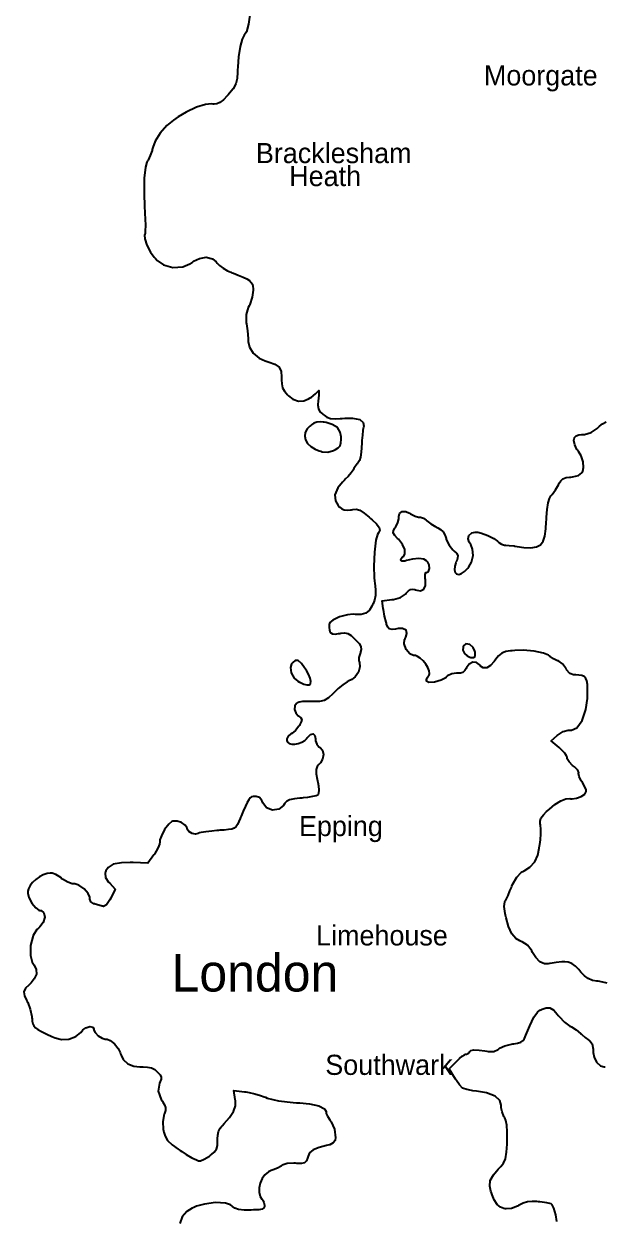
# Model space of a CAD drawing. Extents: x 0 to 24000, y 0 to 24000.
# Drawn here: x 17665 to 18734, y 2202 to 4404 of the extents above; entities that cross this region are included whole.
import ezdxf

# ---------------------------------------------------------------- set-up
doc = ezdxf.new("R2010")
doc.units = 0
doc.layers.add('01B-LandmassTidal', color=7, linetype='Continuous')
doc.layers.add('xx-NamesPlacesXXX', color=7, linetype='Continuous')

msp = doc.modelspace()

# ---------------------------------------------------------------- linework, layer by layer
at = {"layer": '01B-LandmassTidal'}
for points in [[(18082, 4428.7), (18078.5, 4403.6), (18074.7, 4389.7), (18072.2, 4386), (18070.5, 4383.7), (18066.8, 4376), (18062.9, 4362.4), (18060.3, 4343.8), (18058.8, 4325.2), (18058.4, 4319), (18058.3, 4315.2), (18057.5, 4303.9), (18055.3, 4293.7), (18050.2, 4284.8), (18043.5, 4276.6), (18041.2, 4273.9), (18039.1, 4271.6), (18032.5, 4264.8), (18025.9, 4259.4), (18020, 4256.9), (18015.3, 4256.5), (18013.7, 4256.7), (18010.3, 4257.1), (17999.7, 4255.9), (17982.8, 4250.9), (17964.1, 4242), (17949.4, 4233.2), (17944.8, 4230), (17940.5, 4227.1), (17928.5, 4217.1), (17916, 4203.2), (17907, 4188.5), (17902.5, 4177.1), (17901.6, 4173.1), (17901.2, 4171.6), (17897.9, 4162.3), (17893.8, 4153.7), (17893, 4152.4), (17891.3, 4149.8), (17888.9, 4140.5), (17886.8, 4120.6), (17886.4, 4093.2), (17887.4, 4067.3), (17887.9, 4058.7), (17888.1, 4055.4), (17888.6, 4045.5), (17888.8, 4033.4), (17888.6, 4023.6), (17888.2, 4018.8), (17887.9, 4017.5), (17887.4, 4015.4), (17888.1, 4008.6), (17891.8, 3997), (17898.5, 3984.4), (17905, 3975.2), (17907.5, 3972.4), (17910.4, 3969), (17921.9, 3961.1), (17939.4, 3956), (17957.7, 3957.3), (17970.9, 3962.6), (17974.6, 3965.4), (17977.6, 3967.6), (17988.2, 3972.8), (18000.9, 3975.1), (18012, 3972.2), (18019.2, 3966.6), (18020.8, 3964.2), (18021.8, 3962.9), (18025.4, 3959.5), (18032, 3954.6), (18039.8, 3950.1), (18045.8, 3947.3), (18047.9, 3946.5), (18050.8, 3945.5), (18059.6, 3942.1), (18068.7, 3938.3), (18075.6, 3935), (18080.4, 3931.9), (18083.6, 3928.8), (18085.6, 3925.3), (18086.6, 3921.3), (18087, 3917.6), (18087.1, 3916.4), (18087.1, 3914.5), (18085.2, 3901.8), (18080.8, 3888.1), (18079.6, 3885.8), (18078.1, 3882.7), (18074.1, 3869.5), (18074.1, 3857.2), (18074.5, 3854.4), (18075, 3852.5), (18076.9, 3839.4), (18077.9, 3825.7), (18078, 3823.5), (18078.1, 3820), (18080.6, 3809.6), (18087.3, 3798.3), (18098, 3789.5), (18109.1, 3784.3), (18112.9, 3783.1), (18116.5, 3782.1), (18126.8, 3778.3), (18134.7, 3772.8), (18138.3, 3764.6), (18139.2, 3754.9), (18139.2, 3751.7), (18139.2, 3749.3), (18139.6, 3742.1), (18141.2, 3734.7), (18144.5, 3728.6), (18148.3, 3724.1), (18149.8, 3722.7), (18152.1, 3720.3), (18160.2, 3714), (18170.2, 3710.1), (18180.4, 3710.9), (18189.1, 3714.4), (18191.7, 3716.1), (18193.6, 3717.2), (18201.9, 3723.4), (18206.8, 3728.7), (18207, 3729.4), (18207.1, 3729.5), (18207.7, 3729.7), (18207.9, 3726.9), (18207.7, 3721.5), (18207.2, 3715.9), (18207, 3714.1), (18206.7, 3711.3), (18206.2, 3703), (18207, 3696), (18210, 3690.8), (18214.5, 3686.7), (18216, 3685.5), (18217.6, 3684.2), (18222.7, 3680.9), (18229.4, 3678.4), (18238.1, 3677.7), (18247.4, 3678.2), (18250.5, 3678.4), (18255.4, 3678.9), (18269.9, 3678.9), (18283, 3676.4), (18289.6, 3670.7), (18290.6, 3664), (18290.1, 3661.9), (18289.7, 3660.5), (18288.9, 3656), (18287.9, 3647.5), (18287.1, 3637.6), (18286.7, 3630), (18286.6, 3627.5), (18286.5, 3624.6), (18286, 3616.2), (18284.6, 3607.4), (18282.4, 3600.8), (18280.1, 3597.1), (18279.1, 3596.1), (18278.2, 3595), (18274.5, 3589.8), (18272.5, 3586.6), (18272.5, 3585.5), (18272.5, 3584.9), (18271.1, 3583), (18267.3, 3578.2), (18261.8, 3571.9), (18256.6, 3566.5), (18254.8, 3564.7), (18251.6, 3561.5), (18243, 3550.6), (18237.5, 3538.1), (18238.3, 3526.7), (18243.2, 3518.3), (18245.4, 3516.1), (18246.5, 3515.1), (18250, 3512.3), (18254.7, 3510.3), (18260.5, 3509.8), (18266.2, 3510.3), (18268.2, 3510.6), (18270.3, 3511), (18276.6, 3511.5), (18283.5, 3509.8), (18291.5, 3504.5), (18300.2, 3497.1), (18303.1, 3494.5), (18305.8, 3492), (18313.8, 3484.4), (18319.1, 3477.9), (18320, 3473), (18318.4, 3469.1), (18317.6, 3467.9), (18315.8, 3465.1), (18313, 3454.3), (18310.1, 3432.7), (18309.1, 3406.6), (18309.9, 3386.1), (18310.5, 3379.3), (18311, 3375.4), (18311.9, 3363.7), (18311.8, 3352.6), (18310.1, 3343.9), (18307.6, 3337.5), (18306.6, 3335.4), (18305.3, 3332.9), (18300.8, 3325.6), (18294.3, 3320), (18286, 3317.8), (18277.3, 3317.8), (18274.5, 3318.1), (18271.1, 3318.5), (18260.7, 3317.3), (18245.9, 3313.4), (18233.6, 3307.6), (18228, 3303.2), (18227.4, 3301.3), (18227.1, 3300.3), (18226.7, 3294.2), (18227.5, 3288.1), (18227.8, 3287.2), (18228.2, 3286.3), (18229.8, 3283.9), (18233.1, 3282.2), (18238.2, 3281.9), (18244.2, 3282.6), (18246.2, 3282.8), (18248.4, 3283.2), (18255, 3283.9), (18261.4, 3282.8), (18267.4, 3279.1), (18273, 3273.7), (18274.8, 3271.9), (18276.6, 3270.1), (18281.8, 3264.3), (18285.3, 3258.7), (18285.9, 3253.6), (18284.8, 3249), (18284.3, 3247.6), (18283.7, 3246.1), (18281.7, 3238.5), (18281.6, 3232.3), (18281.9, 3231.5), (18282.8, 3229.3), (18283.4, 3221.6), (18280.8, 3211.6), (18274.8, 3202.9), (18268.6, 3198), (18266.2, 3197), (18264.5, 3196.4), (18259.8, 3193.7), (18252, 3188.3), (18243.7, 3181.6), (18237.8, 3176.2), (18236, 3174.3), (18233.5, 3171.8), (18225.7, 3164.7), (18217.9, 3159.7), (18209, 3157.9), (18199, 3157.7), (18195.7, 3157.8), (18193.3, 3157.9), (18186.3, 3158), (18177.9, 3157.5), (18171.4, 3156.4), (18168.4, 3155.5), (18167.8, 3155.1), (18166.6, 3154), (18163.8, 3149.6), (18163, 3143.1), (18165.3, 3136.7), (18169, 3132.2), (18170.6, 3131.1), (18171.7, 3130.3), (18175, 3127.7), (18176.6, 3124.7), (18175.6, 3120.6), (18173, 3115.6), (18172.1, 3113.9), (18171.2, 3112.3), (18164.8, 3104.6), (18158.3, 3099.1), (18157.2, 3098.6), (18156.1, 3098.1), (18151.3, 3093.8), (18149, 3088.9), (18149, 3087.2), (18149, 3086.2), (18150.2, 3083.2), (18153.4, 3080.6), (18158.1, 3079.2), (18163.9, 3079.2), (18170.1, 3080.3), (18176.3, 3082.7), (18182, 3086.2), (18185.7, 3089.5), (18186.6, 3090.8), (18188, 3092.5), (18192.8, 3097.1), (18197.7, 3098.5), (18200.8, 3095.2), (18201.9, 3089.2), (18201.9, 3087.2), (18201.9, 3085.3), (18204, 3079.4), (18208, 3074.4), (18209, 3073.9), (18210.6, 3073.1), (18214.5, 3068.4), (18216.3, 3060.5), (18214.5, 3051.7), (18210.7, 3045.1), (18209, 3043.3), (18207.8, 3042.1), (18204.7, 3037.9), (18202.8, 3032.4), (18203.1, 3024.5), (18204.8, 3015.1), (18205.4, 3012), (18205.9, 3009.6), (18207, 3002.6), (18207.6, 2994.8), (18207.3, 2989.1), (18206.7, 2986.6), (18206.2, 2986.1), (18205.8, 2985.6), (18202.8, 2984.5), (18196, 2982.9), (18187, 2981.4), (18179.1, 2980.4), (18176.4, 2980.2), (18173.1, 2980), (18163, 2978.9), (18154.2, 2977), (18148.6, 2974), (18145.5, 2970.9), (18144.7, 2969.6), (18142.8, 2966.7), (18134.4, 2959.9), (18122.6, 2957.6), (18111.6, 2962.4), (18104.7, 2971.1), (18103.5, 2974.3), (18102.9, 2975.8), (18098.6, 2981), (18092.6, 2983.3), (18090.6, 2983.3), (18089.7, 2983.3), (18087.2, 2983.1), (18084.3, 2982.2), (18081.6, 2980.3), (18078.9, 2977), (18076, 2972.1), (18072.7, 2965.2), (18068.7, 2956), (18065.1, 2947.1), (18063.9, 2944.2), (18063.2, 2942.4), (18061, 2937), (18058.4, 2931.6), (18055.7, 2927.7), (18052.4, 2925), (18047.9, 2923.2), (18041.8, 2922.1), (18033.8, 2921.3), (18025.8, 2920.8), (18023.2, 2920.6), (18020.1, 2920.4), (18010.8, 2919.5), (17999.8, 2918.2), (17991.5, 2916.8), (17987.8, 2915.9), (17987.1, 2915.5), (17985.8, 2914.7), (17981, 2913.8), (17974.6, 2915.1), (17968.9, 2918.8), (17965.9, 2923), (17965.5, 2924.5), (17965.1, 2926.2), (17961.8, 2930.5), (17955.2, 2935.1), (17947.2, 2937.7), (17941.1, 2937.9), (17939.3, 2937.5), (17937.2, 2936.9), (17931.9, 2932.3), (17924.3, 2922.4), (17918.2, 2910.8), (17915.7, 2903.2), (17915.7, 2900.6), (17915.7, 2899.4), (17914.8, 2895.5), (17912.4, 2889.1), (17908.8, 2882.2), (17905.6, 2877.1), (17904.4, 2875.5), (17893.4, 2860.6), (17866.3, 2861.4), (17861, 2861.6), (17844.8, 2861.1), (17829.7, 2858.3), (17820.1, 2852.6), (17816, 2846.5), (17815.4, 2844.2), (17814.9, 2842.2), (17815.6, 2833.8), (17821.3, 2825.3), (17823.2, 2823.4), (17833.4, 2812.4), (17825.2, 2795.9), (17823.7, 2793), (17817.3, 2783.7), (17811.5, 2780.8), (17810.3, 2781), (17809.4, 2781.2), (17803.3, 2782.9), (17796.6, 2785), (17795.4, 2785.4), (17794, 2785.8), (17788.8, 2789.3), (17786.4, 2794), (17786.4, 2795.6), (17786.4, 2797.8), (17783.5, 2804.6), (17776.2, 2813.4), (17766.5, 2820), (17759.1, 2822.6), (17756.6, 2822.6), (17753.9, 2822.6), (17746, 2825.5), (17736.3, 2831.1), (17734.6, 2832.4), (17733.1, 2833.8), (17724.3, 2839.4), (17717.6, 2842.2), (17715.4, 2842.2), (17713.7, 2842.2), (17708.4, 2841.3), (17701.1, 2838.9), (17694, 2835.1), (17687.3, 2830.4), (17681.4, 2825), (17676.8, 2819.2), (17673.8, 2813.4), (17672.7, 2809.1), (17672.7, 2807.7), (17672.7, 2805.1), (17674.7, 2797.2), (17679.9, 2786.7), (17687.1, 2778.2), (17692.9, 2774.2), (17695, 2773.6), (17697, 2773.1), (17702.2, 2769.1), (17704.1, 2761.2), (17700.7, 2751.3), (17694.7, 2743.3), (17692.3, 2741.1), (17689.2, 2738.3), (17682.6, 2727.1), (17677.4, 2709), (17677.3, 2690.3), (17680.6, 2678.1), (17682.9, 2674.8), (17684.4, 2672.6), (17687.8, 2665), (17688.4, 2656.1), (17684.5, 2647.4), (17678.5, 2640.1), (17676.2, 2638), (17674.2, 2636.1), (17668.6, 2630.2), (17665.5, 2623.7), (17666.6, 2616.2), (17670.1, 2608.4), (17671.5, 2605.8), (17672.4, 2604.1), (17676.7, 2591.8), (17679.8, 2578.1), (17680.1, 2575.6), (17680.3, 2574.1), (17680.9, 2569.5), (17682, 2564.8), (17683.7, 2560.9), (17686.7, 2557.6), (17691.3, 2554.2), (17698, 2550.6), (17707.3, 2546.1), (17716.6, 2541.8), (17719.7, 2540.4), (17723.2, 2538.8), (17734.6, 2536), (17748.1, 2536.4), (17760.7, 2541.7), (17770, 2549.2), (17772.7, 2552.1), (17774.1, 2553.7), (17779.5, 2557.5), (17786.5, 2559.8), (17792, 2559), (17794.2, 2555.9), (17794.2, 2554.8), (17794.2, 2553.3), (17796.4, 2548.7), (17801.9, 2542.7), (17809.1, 2538.2), (17814.7, 2536.4), (17816.5, 2536.4), (17818.4, 2536.4), (17824, 2534.1), (17831.8, 2528), (17838.7, 2519.4), (17842.4, 2512.3), (17843.2, 2509.8), (17844, 2507), (17848.2, 2499), (17856.3, 2491.5), (17867.7, 2487), (17878.7, 2485.5), (17882.4, 2485.5), (17885, 2485.5), (17892.7, 2485.1), (17900.3, 2483.6), (17906.2, 2480.7), (17910.2, 2477.3), (17911.4, 2476.1), (17912.6, 2474.9), (17915.8, 2471), (17917.9, 2466.9), (17917.9, 2463.1), (17916.7, 2459.8), (17916.1, 2458.8), (17914.6, 2455.8), (17912.4, 2440.7), (17917.8, 2425.5), (17920.1, 2422.3), (17921.2, 2420.8), (17924.1, 2416), (17925.9, 2410.8), (17925.7, 2405.4), (17924.2, 2400.2), (17923.6, 2398.4), (17922.8, 2396.3), (17920.9, 2384.5), (17921.8, 2370.9), (17922.4, 2367.9), (17922.9, 2365.4), (17925, 2358), (17929.6, 2350.3), (17938.2, 2342.3), (17949.2, 2334.4), (17953, 2331.8), (17955.7, 2329.9), (17964.1, 2324.6), (17974.4, 2318.6), (17982.7, 2314.5), (17986.6, 2313), (17987.9, 2313), (17990.1, 2313), (17996.9, 2315.9), (18006.8, 2321.7), (18008.7, 2323.2), (18010.4, 2324.5), (18015.5, 2329), (18019.4, 2334.4), (18021.2, 2341.3), (18021.6, 2348.6), (18021.6, 2351), (18021.6, 2353.2), (18022.1, 2359.9), (18023.6, 2367), (18026.4, 2372.9), (18029.4, 2376.9), (18030.6, 2378.1), (18034, 2381.5), (18043.5, 2392.3), (18051.2, 2403.7), (18054.4, 2414.3), (18054.5, 2423), (18054.1, 2425.9), (18051.8, 2442.3), (18071, 2440), (18073.3, 2439.7), (18080, 2438.5), (18090.4, 2436.1), (18100.7, 2433), (18107.6, 2430.7), (18109.8, 2429.8), (18113.1, 2428.4), (18133.8, 2423.2), (18160.4, 2420), (18166.6, 2419.6), (18172.7, 2419.4), (18190.9, 2417.6), (18208, 2414), (18218.2, 2408.7), (18221.5, 2403.4), (18221.5, 2401.6), (18221.5, 2400), (18223.8, 2395.2), (18228, 2388.1), (18229, 2386.7), (18230.8, 2384.4), (18236.7, 2371.2), (18238.3, 2355.1), (18238, 2351.4), (18237.9, 2350.4), (18234.5, 2345.8), (18228.2, 2342.4), (18226.6, 2342), (18222.1, 2341), (18208.5, 2337.6), (18197.3, 2333.2), (18191, 2327.5), (18188, 2321.7), (18187.4, 2319.6), (18186.9, 2317.9), (18185, 2312.6), (18181.7, 2309), (18175.7, 2307.8), (18167.7, 2308.1), (18165.1, 2308.3), (18162, 2308.5), (18149.4, 2307.7), (18140.7, 2304.8), (18139.6, 2304), (18138.7, 2303.2), (18131.8, 2299.3), (18123.8, 2296.1), (18122.3, 2295.7), (18120.4, 2295.3), (18115, 2292.5), (18108.7, 2287.1), (18103.7, 2280.1), (18100.2, 2272), (18098.3, 2263.4), (18098.2, 2255), (18100.2, 2247.3), (18103, 2242.2), (18104.3, 2240.8), (18104.8, 2240.3), (18106.8, 2235.9), (18107.8, 2231.4), (18107.8, 2229.9), (18107.8, 2229), (18107, 2226.3), (18103.9, 2224.1), (18097.8, 2222.9), (18090, 2222.5), (18087.5, 2222.4), (18083.3, 2222.3), (18070.7, 2222.2), (18060.3, 2223.1), (18053.6, 2225.5), (18049.2, 2228.7), (18047.9, 2229.9), (18045.6, 2231.9), (18035.9, 2234.9), (18017.8, 2236), (17997.3, 2233.3), (17982.6, 2229.2), (17978.1, 2227.1), (17974.7, 2225.6), (17965.1, 2219.6), (17956.7, 2210.1), (17952.3, 2197.4)], [(18737.9, 2639.9), (18724.4, 2642.8), (18721.8, 2643.1), (18719.1, 2643.4), (18711.3, 2644.8), (18703.4, 2648), (18696.3, 2653.4), (18690, 2660), (18688, 2662.3), (18686.1, 2664.5), (18680, 2671), (18673.4, 2676.1), (18666.7, 2678.4), (18660.4, 2678.8), (18658.3, 2678.7), (18654.7, 2678.7), (18644.2, 2677.8), (18633.4, 2676), (18632, 2675.6), (18629.8, 2675), (18622.9, 2675.1), (18614.5, 2678.8), (18606.7, 2686.9), (18601, 2695.9), (18599.4, 2699.1), (18598.5, 2701.1), (18591.7, 2709.5), (18582.1, 2715.6), (18579.8, 2716.4), (18577.3, 2717.3), (18570.2, 2721.6), (18562.9, 2730.3), (18556.9, 2744.1), (18552.4, 2759.7), (18551.2, 2765), (18550.6, 2768), (18549, 2780.5), (18550.1, 2789.3), (18550.8, 2790.5), (18551.3, 2791.4), (18552.9, 2794.6), (18555.9, 2801.2), (18559.4, 2809.3), (18562.1, 2815.8), (18563, 2817.9), (18564.3, 2821.2), (18572.1, 2834.6), (18580.2, 2843.3), (18581.8, 2844.2), (18585.5, 2846.2), (18596, 2853.3), (18605.1, 2862.7), (18610.5, 2874.8), (18613.3, 2887.7), (18613.9, 2892), (18614.4, 2894.8), (18615.3, 2903.3), (18616.1, 2914.3), (18616.1, 2924), (18615.8, 2929.1), (18615.5, 2930.8), (18615.2, 2932.5), (18614.9, 2937.7), (18616.4, 2943.4), (18620.9, 2949.3), (18626.8, 2955.2), (18628.8, 2957.1), (18632.1, 2960), (18642.1, 2968.3), (18652.8, 2975.3), (18662.2, 2978.6), (18669.3, 2979.2), (18671.6, 2979), (18674, 2978.8), (18681.5, 2979.7), (18690.5, 2982.8), (18697.2, 2987.6), (18699.8, 2992.1), (18699.8, 2993.5), (18699.8, 2995.4), (18697.3, 3000.9), (18692.6, 3008.9), (18691.6, 3010.4), (18690.4, 3012), (18686.4, 3019.7), (18685.4, 3025.5), (18685.7, 3026.1), (18686.1, 3026.5), (18684, 3031.3), (18677.9, 3037.4), (18676.3, 3038.6), (18674.7, 3039.9), (18668, 3046.9), (18664.5, 3052.5), (18664.5, 3054.3), (18664.5, 3055.2), (18663.3, 3057.8), (18660.2, 3062.5), (18655.6, 3067.9), (18651.4, 3071.9), (18650, 3073.1), (18635.1, 3085.3), (18646.1, 3095.1), (18647.9, 3096.7), (18657.5, 3102.3), (18666.6, 3104.9), (18669.6, 3104.9), (18672.8, 3104.9), (18682.3, 3109.5), (18692.3, 3122.7), (18699.2, 3143.3), (18701.9, 3163.3), (18702.1, 3170), (18702.3, 3172.6), (18702.3, 3180.7), (18701.9, 3189.1), (18700.8, 3195.6), (18698.8, 3200.3), (18695.7, 3203.5), (18691.4, 3205.5), (18685.8, 3206.5), (18680.4, 3206.8), (18678.6, 3206.8), (18676.3, 3206.8), (18669.6, 3209.5), (18663.6, 3216.2), (18662.6, 3218.2), (18661.8, 3219.8), (18655.9, 3227.1), (18649.2, 3232), (18648.1, 3232.3), (18646.8, 3232.7), (18639.6, 3236.1), (18633.2, 3240.4), (18632.4, 3241.3), (18630.1, 3243.2), (18621.2, 3246.6), (18603.9, 3250.3), (18583.6, 3252), (18568.4, 3251.7), (18563.4, 3251.1), (18560.5, 3250.8), (18552, 3249.5), (18544.3, 3246.8), (18538.3, 3241.9), (18533.5, 3235.9), (18532, 3233.8), (18530.2, 3231.3), (18523.9, 3224.2), (18516.6, 3219.4), (18509.9, 3219.5), (18505, 3222.9), (18503.8, 3224.4), (18502.6, 3225.9), (18497.6, 3229.2), (18490.9, 3229.9), (18484.5, 3226.7), (18480.4, 3221.6), (18479.5, 3219.8), (18478.8, 3218.4), (18476.3, 3214.5), (18472.9, 3211.3), (18468.6, 3209.9), (18464.4, 3209.8), (18463, 3209.9), (18461.3, 3210.1), (18452.5, 3208.9), (18444.7, 3204.8), (18443.4, 3203.7), (18441.2, 3201.6), (18433.1, 3197.3), (18420.6, 3193.3), (18410.2, 3192.7), (18405.8, 3195.3), (18405.8, 3196.2), (18405.8, 3197.5), (18407, 3201.1), (18409.5, 3205), (18410.1, 3205.6), (18410.7, 3206.3), (18411.5, 3209.2), (18410.7, 3214.3), (18408.2, 3220.3), (18404.4, 3226.5), (18399.6, 3232.4), (18394.4, 3237.4), (18389.1, 3240.8), (18385.4, 3242.1), (18384.2, 3242.1), (18381.9, 3242.1), (18375.1, 3245.4), (18368.2, 3253.4), (18364.8, 3263.8), (18365.4, 3271.7), (18366.6, 3273.8), (18367.7, 3276), (18369.9, 3283), (18368.3, 3289), (18362, 3291.9), (18353.9, 3291.9), (18351.3, 3291.5), (18349.1, 3291.1), (18342.5, 3290.4), (18337.4, 3291.2), (18334.5, 3294.8), (18332.6, 3300.2), (18332.1, 3302.1), (18331.5, 3303.7), (18328.7, 3315), (18326.5, 3326.8), (18326.2, 3328.7), (18324.2, 3343.2), (18342.3, 3345.2), (18345.5, 3345.6), (18358, 3349), (18367.1, 3355.2), (18368.5, 3357), (18369.5, 3358.2), (18372.8, 3361.6), (18376.6, 3364), (18380.6, 3364.5), (18384.5, 3363.6), (18385.8, 3363.2), (18387.9, 3362.4), (18394.8, 3361.5), (18401.1, 3364.4), (18404.2, 3371.4), (18404.3, 3379.5), (18403.8, 3382), (18403.5, 3383.8), (18403.2, 3391.2), (18404.6, 3395), (18405, 3395), (18406.1, 3395), (18409.4, 3397.1), (18411.3, 3402.4), (18410.5, 3409), (18408.1, 3414), (18407, 3415.4), (18405.8, 3416.7), (18400.8, 3419.4), (18391.9, 3420.9), (18380.3, 3419.8), (18369.4, 3417.3), (18365.8, 3416.1), (18364.7, 3415.8), (18361.2, 3415.9), (18358.9, 3417.9), (18359.3, 3421.1), (18361.7, 3423.8), (18362.7, 3424.4), (18363.9, 3425.2), (18366.2, 3429.6), (18365.9, 3437.3), (18361.9, 3446.5), (18356.5, 3454), (18354.4, 3456.1), (18352.7, 3457.9), (18347.7, 3463.4), (18344.7, 3468.2), (18345.2, 3472.4), (18347.6, 3476.4), (18348.6, 3477.7), (18349.4, 3479), (18353, 3486.9), (18354.8, 3493.8), (18354.8, 3496.1), (18354.8, 3497.9), (18356.5, 3503.3), (18361.1, 3507), (18367.9, 3507), (18374.4, 3504.4), (18376.4, 3503.2), (18377.6, 3502.3), (18385.2, 3498.7), (18391.2, 3496.9), (18393.2, 3496.9), (18395, 3496.9), (18400.1, 3495.1), (18405.4, 3491.5), (18406.2, 3490.6), (18406.8, 3489.8), (18413.8, 3484.4), (18423.1, 3479), (18425, 3478.1), (18426.7, 3477.2), (18431.6, 3474.2), (18436.4, 3469.8), (18439.6, 3464.5), (18441.4, 3459.4), (18441.8, 3457.7), (18442.3, 3455.8), (18447.4, 3445.5), (18454.2, 3436.5), (18455.6, 3435.3), (18456.9, 3434.2), (18461, 3430.4), (18463.4, 3426.3), (18463.2, 3421.7), (18461.4, 3416.6), (18460.7, 3415), (18459.8, 3413), (18458.1, 3406.7), (18457.4, 3400), (18458.6, 3395.2), (18461.3, 3392.3), (18465.1, 3391.6), (18470, 3393), (18475.7, 3396.9), (18480.4, 3401.5), (18481.8, 3403.2), (18483.9, 3405.7), (18488.7, 3414.3), (18491.7, 3426.3), (18490.8, 3438.2), (18487.4, 3446.7), (18485.8, 3449.1), (18484.6, 3450.8), (18482.5, 3456.9), (18483.8, 3463.4), (18489, 3467.8), (18495.7, 3469.5), (18497.9, 3469.5), (18500.2, 3469.5), (18507.1, 3467.7), (18518.7, 3463.3), (18530, 3457.4), (18536.5, 3452.9), (18538.3, 3451), (18538.9, 3450.4), (18543.8, 3447.4), (18549.1, 3445.6), (18550, 3445.5), (18552.1, 3445.5), (18558.2, 3444.9), (18566.9, 3443.8), (18568.5, 3443.6), (18572.6, 3442.9), (18585.1, 3441.3), (18598.1, 3440.7), (18608, 3442.1), (18615.3, 3445.8), (18620.3, 3452.4), (18623.6, 3462), (18625.5, 3475.2), (18626.3, 3488), (18626.5, 3492.2), (18626.7, 3496.8), (18627.7, 3510.7), (18629.4, 3523.1), (18632, 3531.4), (18634.7, 3536), (18635.9, 3537.3), (18637, 3538.5), (18643.1, 3546.9), (18648.6, 3556.1), (18649.2, 3557.7), (18650, 3559.2), (18652.7, 3563.7), (18656.9, 3567.4), (18662.8, 3569.5), (18669.4, 3570.4), (18671.6, 3570.6), (18674.5, 3570.8), (18685.2, 3573.3), (18691.6, 3578.3), (18692.3, 3579.6), (18693.4, 3581.6), (18694.6, 3588.3), (18693.8, 3598.8), (18690.1, 3609.8), (18685.6, 3617.7), (18683.7, 3620), (18682.6, 3621.4), (18678.5, 3629.7), (18676.9, 3637.6), (18677, 3638.8), (18677.2, 3640), (18678.2, 3643.5), (18680.9, 3646.4), (18685.9, 3648.1), (18691.9, 3648.9), (18693.9, 3649), (18696.7, 3649.2), (18708.8, 3652.7), (18719.9, 3660.2), (18722.2, 3662.3), (18723.9, 3664), (18729.5, 3668.8), (18736.1, 3672.2)], [(18524.3, 2256.8), (18522.2, 2266.3), (18523.1, 2276.5), (18529, 2287.1), (18537.6, 2297.2), (18540.6, 2300.4), (18542.4, 2302.3), (18547.3, 2308.4), (18551.2, 2316.6), (18553.1, 2328.8), (18554.1, 2343.7), (18554.4, 2348.7), (18554.5, 2353), (18554.5, 2366.2), (18553.8, 2378.5), (18552.1, 2387.1), (18550.2, 2391.9), (18549.3, 2393.3), (18548.4, 2394.6), (18544.8, 2402.8), (18543, 2410.1), (18543, 2412.5), (18543, 2415.4), (18540.5, 2423.9), (18532.2, 2432), (18516.4, 2437.7), (18497.6, 2441.2), (18491.2, 2441.9), (18488.4, 2442.3), (18479.9, 2443.8), (18472.4, 2446.8), (18466.4, 2452.7), (18461.1, 2460.5), (18459.5, 2463.1), (18447.7, 2481.9), (18461.1, 2495.7), (18462.4, 2497), (18466.4, 2500.9), (18471.5, 2505.1), (18475.8, 2508), (18477.9, 2509), (18478.7, 2509), (18479.7, 2509), (18482.6, 2510.2), (18484.8, 2512.4), (18485, 2512.9), (18485.3, 2513.7), (18487.5, 2515.6), (18493.2, 2516.8), (18502.7, 2516.4), (18513.2, 2515), (18516.7, 2514.5), (18519.5, 2514), (18530, 2514), (18537.7, 2517.5), (18539.1, 2518.8), (18540.1, 2519.8), (18549.7, 2524.3), (18562.1, 2527.5), (18564.5, 2527.8), (18566.7, 2528.1), (18573.4, 2529.2), (18579.6, 2531.1), (18583.7, 2534), (18585.7, 2536.9), (18586.1, 2538), (18588.5, 2543.8), (18595.9, 2561.3), (18603.5, 2576.8), (18610, 2586.2), (18614.5, 2590.1), (18616.3, 2590.9), (18618.6, 2591.9), (18625.8, 2594.3), (18633, 2594.2), (18639.9, 2589.7), (18646.1, 2582.8), (18648.1, 2580.3), (18649.7, 2578.3), (18659.8, 2568.2), (18669.6, 2560.7), (18671.2, 2560), (18672.6, 2559.2), (18681.2, 2553.5), (18689.2, 2547.3), (18690.4, 2546.2), (18691.5, 2545.2), (18698, 2539.5), (18704.3, 2535), (18705.3, 2534.5), (18706.5, 2533.8), (18710.6, 2527.8), (18712.3, 2518.4), (18712.3, 2515.3), (18712.3, 2512.4), (18714.1, 2503.7), (18718.8, 2494.2), (18725.9, 2487.8), (18732.5, 2485.5), (18734.7, 2485.5)], [(18645.5, 2201.3), (18643.6, 2213.8), (18640, 2225.7), (18637.1, 2231.9), (18635.5, 2233.4), (18635.2, 2233.8), (18627.5, 2235.7), (18614.5, 2237.4), (18611.6, 2237.7), (18608.8, 2237.9), (18600.5, 2238.1), (18591.7, 2237.3), (18583.9, 2235.1), (18577.8, 2232.2), (18575.9, 2231), (18573.5, 2229.6), (18562.4, 2225.1), (18552.4, 2224.4), (18550.4, 2224.8), (18548.3, 2225.3), (18541.9, 2227.7), (18535.7, 2232.5), (18530.5, 2240.8), (18526.5, 2250.5), (18525.3, 2253.8), (18524.3, 2256.8)]]:
    msp.add_lwpolyline(points, dxfattribs=at)
for points in [[(18192.9, 3665.5), (18191.1, 3664.1), (18186.6, 3659.2), (18183, 3652.4), (18181.9, 3645.6), (18183.3, 3638.8), (18187, 3632.4), (18193, 3626.7), (18201.1, 3621.8), (18208.7, 3618.8), (18211.3, 3618), (18213.9, 3617.3), (18224.7, 3616.3), (18234.9, 3619.2), (18237.2, 3620.4), (18238.8, 3621.2), (18243.3, 3624.1), (18246.9, 3628.1), (18248.5, 3633.7), (18249, 3639.9), (18249, 3642), (18249, 3644.8), (18247.3, 3653.4), (18241.9, 3661.7), (18232.3, 3667.4), (18221.3, 3670.7), (18217.6, 3671.3), (18215.8, 3671.7), (18210.3, 3672.2), (18204.2, 3671.7), (18198.7, 3669.5), (18194.3, 3666.6)], [(18473.6, 3258.9), (18473.1, 3257.5), (18473, 3252.4), (18475.5, 3246.3), (18480.6, 3241.5), (18485.9, 3239.2), (18487.7, 3238.9), (18488.8, 3238.8), (18492.2, 3238.6), (18494.7, 3239.7), (18495.5, 3242.8), (18495.3, 3247), (18495.2, 3248.4), (18494.9, 3250.6), (18491.7, 3257), (18485.3, 3262.5), (18478.4, 3263.6), (18474.1, 3260.3)], [(18158.8, 3228.4), (18157.4, 3226.8), (18155.5, 3220.1), (18157.1, 3210.3), (18162.8, 3200.9), (18169.5, 3194.9), (18172.1, 3193.5), (18174.1, 3192.5), (18180, 3189.8), (18186.1, 3188.2), (18190.4, 3188.5), (18192.8, 3190.7), (18193.3, 3194.7), (18192, 3200.5), (18188.7, 3207.9), (18184.9, 3214.8), (18183.5, 3217), (18181.7, 3219.8), (18175.8, 3227.9), (18169.7, 3233.1), (18164.3, 3233.2), (18159.9, 3229.7)]]:
    msp.add_lwpolyline(points, close=True, dxfattribs=at)

# ---------------------------------------------------------------- texts
at = {"layer": 'xx-NamesPlacesXXX'}
for s, height, p in [('Moorgate', 37.04, (18511.5, 4291)), ('Bracklesham', 37.037, (18092.1, 4148.1)), ('Heath', 37.04, (18153.4, 4105.8)), ('Epping', 37.04, (18171.4, 2910.1)), ('Limehouse', 37.04, (18202.8, 2709)), ('London', 68.78, (17936.9, 2624.3)), ('Southwark', 37.04, (18219.7, 2470.9))]:
    msp.add_text(s, height=height, dxfattribs=at).set_placement(p)

doc.saveas('drawing.dxf')
